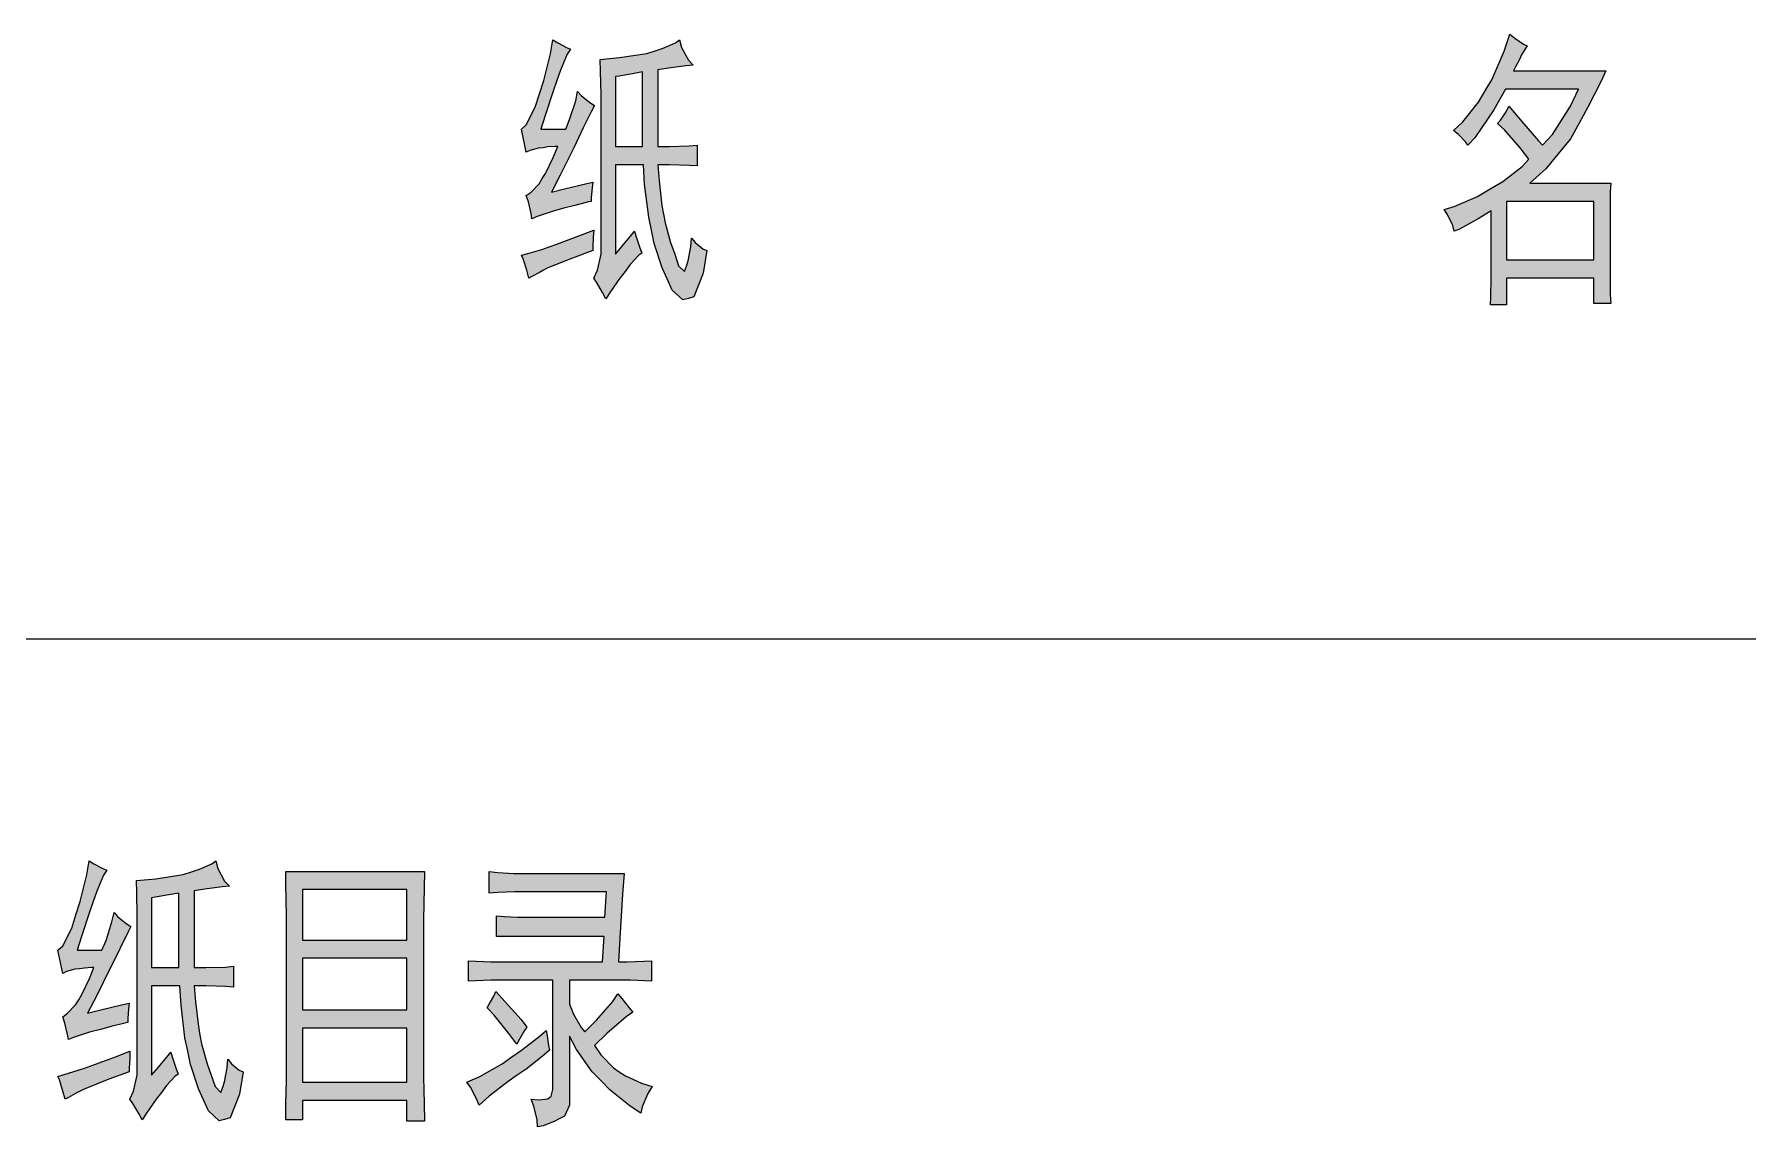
# Model space of a CAD drawing. Header units: millimetres. Extents: x 0 to 207, y 0 to 293.
# Drawn here: x 92.52 to 117.35, y 220.79 to 236.62 of the extents above; entities that cross this region are included whole.
import ezdxf

# ---------------------------------------------------------------- set-up
doc = ezdxf.new("R2010")
doc.units = ezdxf.units.MM

msp = doc.modelspace()

# ---------------------------------------------------------------- hatches: boundary and pattern name
h = msp.add_hatch(color=0)
h.dxf.hatch_style = 2
h.paths.add_polyline_path([(100.294722, 236.406972), (100.245333, 236.332889), (100.146556, 236.103583), (100.097167, 235.951889), (100.04425, 235.796667), (99.927833, 235.443889), (99.864333, 235.246333), (100.224167, 235.246333), (100.280611, 235.387444), (100.368806, 235.659083), (100.397028, 235.793139), (100.449944, 235.733167), (100.573417, 235.634389), (100.640444, 235.592056), (100.594583, 235.500333), (100.478167, 235.263972), (100.411139, 235.119333), (100.340583, 234.974694), (100.143028, 234.579583), (100.016028, 234.332639), (100.206528, 234.382028), (100.509917, 234.456111), (100.619278, 234.480806), (100.608694, 234.396139), (100.594583, 234.255028), (100.594583, 234.198583), (100.555778, 234.191528), (100.358222, 234.142139), (100.199472, 234.099806), (100.04425, 234.057472), (99.811417, 233.983389), (99.733806, 233.948111), (99.723222, 234.025722), (99.684417, 234.191528), (99.652667, 234.28325), (99.723222, 234.332639), (99.839639, 234.456111), (99.8855, 234.530194), (99.931361, 234.604278), (100.04425, 234.837111), (100.10775, 234.995861), (100.072472, 234.995861), (99.966639, 234.988806), (99.899611, 234.978222), (99.829056, 234.971167), (99.705583, 234.935889), (99.652667, 234.911194), (99.585639, 235.246333), (99.652667, 235.309833), (99.783194, 235.567361), (99.846694, 235.757861), (99.906667, 235.951889), (100.001917, 236.339944), (100.037194, 236.541028), (100.10775, 236.498694), (100.23475, 236.431667)])
h = msp.add_hatch(color=0)
h.paths.add_polyline_path([(101.328361, 233.450694), (101.2825, 233.418944), (101.159028, 233.284889), (101.084944, 233.186111), (101.007333, 233.087333), (100.86975, 232.88625), (100.80625, 232.787472), (100.756861, 232.879194), (100.672194, 233.027361), (100.629861, 233.087333), (100.682778, 233.20375), (100.735694, 233.436583), (100.735694, 233.549472), (100.735694, 235.592056), (100.735694, 235.750806), (100.728639, 236.082417), (100.721583, 236.258806), (101.003806, 236.2835), (101.398917, 236.343472), (101.518861, 236.382278), (101.638806, 236.421083), (101.815194, 236.498694), (101.875167, 236.541028), (101.903389, 236.431667), (102.002167, 236.248222), (102.072722, 236.174139), (101.966889, 236.167083), (101.712889, 236.131806), (101.561194, 236.107111), (101.561194, 234.995861), (101.727, 234.995861), (102.01275, 235.002917), (102.129167, 235.0135), (102.129167, 234.713639), (102.01275, 234.720694), (101.727, 234.731278), (101.561194, 234.731278), (101.578833, 234.498444), (101.617639, 234.142139), (101.642333, 234.015139), (101.6635, 233.891667), (101.744639, 233.602389), (101.804611, 233.433056), (101.861056, 233.26725), (101.945722, 233.182583), (101.973944, 233.260194), (101.998639, 233.337806), (102.037444, 233.542417), (102.048028, 233.665889), (102.100944, 233.602389), (102.210306, 233.510667), (102.270278, 233.485972), (102.217361, 233.161417), (102.083306, 232.815694), (102.002167, 232.794528), (101.921028, 232.773361), (101.765806, 232.914472), (101.69525, 233.07675), (101.621167, 233.239028), (101.508278, 233.591806), (101.465944, 233.782306), (101.427139, 233.972806), (101.367167, 234.449056), (101.349528, 234.731278), (100.943833, 234.731278), (100.943833, 233.433056), (101.042611, 233.549472), (101.183722, 233.718806), (101.222528, 233.768194), (101.240167, 233.701167), (101.293083, 233.542417)])
h.paths.add_polyline_path([(100.943833, 234.995861), (101.338944, 234.995861), (101.338944, 236.075361), (101.194306, 236.050667), (100.99675, 236.015389), (100.943833, 236.008333)])
h = msp.add_hatch(color=0)
h.paths.add_polyline_path([(114.158889, 236.456361), (114.130667, 236.414028), (114.081278, 236.332889), (114.060111, 236.290556), (114.038944, 236.248222), (113.989556, 236.149444), (113.961333, 236.093), (115.298361, 236.093), (115.227806, 235.941306), (115.033778, 235.563833), (114.910306, 235.334528), (114.783306, 235.10875), (114.427, 234.671306), (114.194167, 234.463167), (115.368917, 234.463167), (115.361861, 234.339694), (115.358333, 234.082167), (115.358333, 233.948111), (115.358333, 233.26725), (115.358333, 233.126139), (115.361861, 232.8545), (115.368917, 232.720444), (115.1255, 232.720444), (115.1255, 233.087333), (113.859028, 233.087333), (113.859028, 232.702806), (113.626194, 232.702806), (113.629722, 232.819222), (113.636778, 233.087333), (113.636778, 233.2355), (113.636778, 234.064528), (113.446278, 233.948111), (113.178167, 233.799944), (113.100556, 233.768194), (113.079389, 233.849333), (113.001778, 234.008083), (112.952389, 234.082167), (113.100556, 234.1245), (113.435694, 234.272667), (113.619139, 234.382028), (113.802583, 234.487861), (114.084806, 234.706583), (114.183583, 234.812417), (114.056583, 234.978222), (113.827278, 235.23575), (113.7285, 235.327472), (113.770833, 235.376861), (113.851972, 235.500333), (113.890778, 235.577944), (114.07775, 235.359222), (114.321167, 235.077), (114.381139, 235.0135), (114.525778, 235.168722), (114.786833, 235.577944), (114.90325, 235.824889), (113.844917, 235.824889), (113.672056, 235.528556), (113.396889, 235.119333), (113.298111, 235.0135), (113.262833, 235.062889), (113.160528, 235.168722), (113.089972, 235.228694), (113.224028, 235.352167), (113.453333, 235.637917), (113.548583, 235.800194), (113.643833, 235.962472), (113.82375, 236.375222), (113.904889, 236.622167), (113.978972, 236.565722), (114.105972, 236.481056)])
h.paths.add_polyline_path([(115.1255, 233.351917), (115.1255, 234.198583), (113.859028, 234.198583), (113.859028, 233.351917)])
h = msp.add_hatch(color=0)
h.dxf.hatch_style = 2
h.paths.add_polyline_path([(99.585639, 233.418944), (99.677361, 233.443639), (99.878444, 233.503611), (99.984278, 233.542417), (100.093639, 233.581222), (100.414667, 233.701167), (100.629861, 233.782306), (100.622806, 233.683528), (100.619278, 233.535361), (100.619278, 233.485972), (100.322944, 233.376611), (99.966639, 233.2355), (99.903139, 233.20375), (99.843167, 233.168472), (99.733806, 233.112028), (99.687944, 233.087333), (99.659722, 233.20375), (99.606806, 233.369556)])
h = msp.add_hatch(color=0)
h.dxf.hatch_style = 2
h.paths.add_polyline_path([(93.574306, 224.507778), (93.528444, 224.433694), (93.429667, 224.204389), (93.37675, 224.052694), (93.323833, 223.897472), (93.207417, 223.544694), (93.143917, 223.347139), (93.50375, 223.347139), (93.563722, 223.48825), (93.648389, 223.759889), (93.680139, 223.893944), (93.729528, 223.833972), (93.853, 223.735194), (93.923556, 223.692861), (93.877694, 223.604667), (93.761278, 223.368306), (93.690722, 223.220139), (93.620167, 223.0755), (93.422611, 222.680389), (93.295611, 222.433444), (93.486111, 222.482833), (93.7895, 222.556917), (93.898861, 222.581611), (93.888278, 222.500472), (93.877694, 222.359361), (93.877694, 222.299389), (93.835361, 222.292333), (93.637806, 222.242944), (93.482583, 222.200611), (93.323833, 222.158278), (93.091, 222.084194), (93.016917, 222.052444), (93.002806, 222.126528), (92.964, 222.292333), (92.935778, 222.384056), (93.002806, 222.433444), (93.119222, 222.556917), (93.168611, 222.631), (93.214472, 222.705083), (93.323833, 222.937917), (93.387333, 223.096667), (93.352056, 223.096667), (93.24975, 223.089611), (93.179194, 223.079028), (93.108639, 223.071972), (92.988694, 223.040222), (92.935778, 223.012), (92.865222, 223.347139), (92.935778, 223.410639), (93.066306, 223.668167), (93.126278, 223.862194), (93.18625, 224.052694), (93.285028, 224.44075), (93.316778, 224.641833), (93.387333, 224.5995), (93.514333, 224.532472)])
h = msp.add_hatch(color=0)
h.paths.add_polyline_path([(94.607944, 221.5515), (94.562083, 221.51975), (94.438611, 221.385694), (94.364528, 221.286917), (94.290444, 221.188139), (94.149333, 220.987056), (94.085833, 220.888278), (94.039972, 220.98), (93.951778, 221.128167), (93.909444, 221.188139), (93.962361, 221.304556), (94.015278, 221.537389), (94.015278, 221.653806), (94.015278, 223.692861), (94.015278, 223.851611), (94.008222, 224.183222), (94.004694, 224.359611), (94.283389, 224.384306), (94.682028, 224.444278), (94.801972, 224.483083), (94.918389, 224.521889), (95.098306, 224.5995), (95.15475, 224.641833), (95.182972, 224.532472), (95.28175, 224.349028), (95.352306, 224.274944), (95.246472, 224.267889), (94.992472, 224.232611), (94.840778, 224.207917), (94.840778, 223.096667), (95.010111, 223.096667), (95.295861, 223.103722), (95.40875, 223.114306), (95.40875, 222.814444), (95.295861, 222.8215), (95.010111, 222.832083), (94.840778, 222.832083), (94.858417, 222.59925), (94.90075, 222.242944), (94.921917, 222.115944), (94.946611, 221.992472), (95.02775, 221.703194), (95.084194, 221.537389), (95.144167, 221.371583), (95.228833, 221.283389), (95.253528, 221.361), (95.278222, 221.442139), (95.317028, 221.643222), (95.327611, 221.766694), (95.380528, 221.703194), (95.493417, 221.611472), (95.549861, 221.586778), (95.496944, 221.262222), (95.362889, 220.9165), (95.28175, 220.895333), (95.200611, 220.874167), (95.048917, 221.018806), (94.974833, 221.177556), (94.90075, 221.339833), (94.787861, 221.692611), (94.749056, 221.883111), (94.706722, 222.077139), (94.650278, 222.549861), (94.632639, 222.832083), (94.223417, 222.832083), (94.223417, 221.537389), (94.322194, 221.653806), (94.463306, 221.819611), (94.502111, 221.869), (94.51975, 221.801972), (94.572667, 221.643222)])
h.paths.add_polyline_path([(94.223417, 223.096667), (94.618528, 223.096667), (94.618528, 224.176167), (94.473889, 224.151472), (94.276333, 224.116194), (94.223417, 224.109139)])
h = msp.add_hatch(color=0)
h.paths.add_polyline_path([(98.178056, 224.490139), (98.171, 224.25025), (98.163944, 223.795167), (98.163944, 223.579972), (98.163944, 221.636167), (98.163944, 221.512694), (98.171, 221.128167), (98.178056, 220.870639), (97.920528, 220.870639), (97.920528, 221.1705), (96.410639, 221.1705), (96.410639, 220.888278), (96.167222, 220.888278), (96.17075, 221.114056), (96.177806, 221.470361), (96.177806, 221.600889), (96.177806, 223.579972), (96.177806, 223.851611), (96.17075, 224.310222), (96.167222, 224.490139)])
h.paths.add_polyline_path([(97.920528, 221.435083), (97.920528, 222.21825), (96.410639, 222.21825), (96.410639, 221.435083)])
h.paths.add_polyline_path([(97.920528, 222.482833), (97.920528, 223.230722), (96.410639, 223.230722), (96.410639, 222.482833)])
h.paths.add_polyline_path([(97.920528, 223.495306), (97.920528, 224.225556), (96.410639, 224.225556), (96.410639, 223.495306)])
h = msp.add_hatch(color=0)
h.dxf.hatch_style = 2
h.paths.add_polyline_path([(99.222278, 223.544694), (99.222278, 223.844556), (99.331639, 223.833972), (99.525667, 223.826917), (99.606806, 223.826917), (100.792139, 223.826917), (100.816833, 224.193806), (99.596222, 224.193806), (99.479806, 224.193806), (99.239917, 224.183222), (99.116444, 224.176167), (99.116444, 224.490139), (99.239917, 224.476028), (99.47275, 224.458389), (99.582111, 224.458389), (101.070833, 224.458389), (101.046139, 224.158528), (101.007333, 223.52), (100.989694, 223.181333), (101.116694, 223.181333), (101.356583, 223.188389), (101.465944, 223.195444), (101.465944, 222.899111), (101.367167, 222.906167), (101.162556, 222.913222), (101.06025, 222.913222), (100.280611, 222.913222), (100.280611, 222.563972), (100.337056, 222.422861), (100.449944, 222.225306), (100.502861, 222.165333), (100.668667, 222.334667), (100.908556, 222.606306), (100.979111, 222.715667), (101.035556, 222.648639), (101.144917, 222.514583), (101.197833, 222.447556), (101.099056, 222.384056), (100.820361, 222.140639), (100.640444, 221.967778), (100.732167, 221.833722), (100.915611, 221.643222), (101.000278, 221.586778), (101.088472, 221.526806), (101.324833, 221.420972), (101.476528, 221.371583), (101.413028, 221.269278), (101.331889, 221.078778), (101.31425, 220.987056), (101.159028, 221.089361), (100.86975, 221.318667), (100.739222, 221.452722), (100.608694, 221.586778), (100.379389, 221.907806), (100.280611, 222.101833), (100.280611, 221.219889), (100.280611, 221.103472), (100.206528, 220.944722), (100.128917, 220.905917), (100.054833, 220.863583), (99.896083, 220.803611), (99.814944, 220.7895), (99.811417, 220.888278), (99.762028, 221.089361), (99.723222, 221.188139), (99.832583, 221.177556), (99.966639, 221.191667), (99.991333, 221.212833), (100.0125, 221.234), (100.037194, 221.32925), (100.037194, 221.403333), (100.037194, 222.913222), (99.246972, 222.913222), (99.141139, 222.913222), (98.925944, 222.906167), (98.816583, 222.899111), (98.816583, 223.195444), (98.925944, 223.188389), (99.141139, 223.181333), (99.246972, 223.181333), (100.756861, 223.181333), (100.781556, 223.544694)])
h = msp.add_hatch(color=0)
h.dxf.hatch_style = 2
h.paths.add_polyline_path([(99.211694, 222.747417), (99.349278, 222.59925), (99.578583, 222.341722), (99.66325, 222.232361), (99.627972, 222.182972), (99.553889, 222.0595), (99.515083, 221.985417), (99.402194, 222.140639), (99.187, 222.40875), (99.084694, 222.514583), (99.116444, 222.563972), (99.183472, 222.680389)])
h = msp.add_hatch(color=0)
h.dxf.hatch_style = 2
h.paths.add_polyline_path([(99.991333, 221.90075), (99.8855, 221.809028), (99.649139, 221.625583), (99.518611, 221.537389), (99.388083, 221.445667), (99.112917, 221.230472), (98.968278, 221.103472), (98.933, 221.195194), (98.844806, 221.361), (98.791889, 221.435083), (98.978861, 221.51975), (99.303417, 221.703194), (99.444528, 221.801972), (99.582111, 221.90075), (99.832583, 222.09125), (99.941944, 222.182972), (99.956056, 222.108889), (99.977222, 221.967778)])
h = msp.add_hatch(color=0)
h.dxf.hatch_style = 2
h.paths.add_polyline_path([(92.865222, 221.51975), (92.956944, 221.544444), (93.158028, 221.607944), (93.267389, 221.643222), (93.373222, 221.682028), (93.697778, 221.801972), (93.909444, 221.883111), (93.905917, 221.784333), (93.898861, 221.636167), (93.898861, 221.586778), (93.602528, 221.477417), (93.246222, 221.336306), (93.18625, 221.304556), (93.12275, 221.269278), (93.016917, 221.212833), (92.971056, 221.188139), (92.939306, 221.304556), (92.889917, 221.470361)])

# ---------------------------------------------------------------- linework, layer by layer
at = {"color": 0, "lineweight": 0}
for points in [[(100.294722, 236.406972), (100.245333, 236.332889), (100.146556, 236.103583), (100.097167, 235.951889), (100.04425, 235.796667), (99.927833, 235.443889), (99.864333, 235.246333), (100.224167, 235.246333), (100.280611, 235.387444), (100.368806, 235.659083), (100.397028, 235.793139), (100.449944, 235.733167), (100.573417, 235.634389), (100.640444, 235.592056), (100.594583, 235.500333), (100.478167, 235.263972), (100.411139, 235.119333), (100.340583, 234.974694), (100.143028, 234.579583), (100.016028, 234.332639), (100.206528, 234.382028), (100.509917, 234.456111), (100.619278, 234.480806), (100.608694, 234.396139), (100.594583, 234.255028), (100.594583, 234.198583), (100.555778, 234.191528), (100.358222, 234.142139), (100.199472, 234.099806), (100.04425, 234.057472), (99.811417, 233.983389), (99.733806, 233.948111), (99.723222, 234.025722), (99.684417, 234.191528), (99.652667, 234.28325), (99.723222, 234.332639), (99.839639, 234.456111), (99.8855, 234.530194), (99.931361, 234.604278), (100.04425, 234.837111), (100.10775, 234.995861), (100.072472, 234.995861), (99.966639, 234.988806), (99.899611, 234.978222), (99.829056, 234.971167), (99.705583, 234.935889), (99.652667, 234.911194), (99.585639, 235.246333), (99.652667, 235.309833), (99.783194, 235.567361), (99.846694, 235.757861), (99.906667, 235.951889), (100.001917, 236.339944), (100.037194, 236.541028), (100.10775, 236.498694), (100.23475, 236.431667)], [(101.328361, 233.450694), (101.2825, 233.418944), (101.159028, 233.284889), (101.084944, 233.186111), (101.007333, 233.087333), (100.86975, 232.88625), (100.80625, 232.787472), (100.756861, 232.879194), (100.672194, 233.027361), (100.629861, 233.087333), (100.682778, 233.20375), (100.735694, 233.436583), (100.735694, 233.549472), (100.735694, 235.592056), (100.735694, 235.750806), (100.728639, 236.082417), (100.721583, 236.258806), (101.003806, 236.2835), (101.398917, 236.343472), (101.518861, 236.382278), (101.638806, 236.421083), (101.815194, 236.498694), (101.875167, 236.541028), (101.903389, 236.431667), (102.002167, 236.248222), (102.072722, 236.174139), (101.966889, 236.167083), (101.712889, 236.131806), (101.561194, 236.107111), (101.561194, 234.995861), (101.727, 234.995861), (102.01275, 235.002917), (102.129167, 235.0135), (102.129167, 234.713639), (102.01275, 234.720694), (101.727, 234.731278), (101.561194, 234.731278), (101.578833, 234.498444), (101.617639, 234.142139), (101.642333, 234.015139), (101.6635, 233.891667), (101.744639, 233.602389), (101.804611, 233.433056), (101.861056, 233.26725), (101.945722, 233.182583), (101.973944, 233.260194), (101.998639, 233.337806), (102.037444, 233.542417), (102.048028, 233.665889), (102.100944, 233.602389), (102.210306, 233.510667), (102.270278, 233.485972), (102.217361, 233.161417), (102.083306, 232.815694), (102.002167, 232.794528), (101.921028, 232.773361), (101.765806, 232.914472), (101.69525, 233.07675), (101.621167, 233.239028), (101.508278, 233.591806), (101.465944, 233.782306), (101.427139, 233.972806), (101.367167, 234.449056), (101.349528, 234.731278), (100.943833, 234.731278), (100.943833, 233.433056), (101.042611, 233.549472), (101.183722, 233.718806), (101.222528, 233.768194), (101.240167, 233.701167), (101.293083, 233.542417)], [(114.158889, 236.456361), (114.130667, 236.414028), (114.081278, 236.332889), (114.060111, 236.290556), (114.038944, 236.248222), (113.989556, 236.149444), (113.961333, 236.093), (115.298361, 236.093), (115.227806, 235.941306), (115.033778, 235.563833), (114.910306, 235.334528), (114.783306, 235.10875), (114.427, 234.671306), (114.194167, 234.463167), (115.368917, 234.463167), (115.361861, 234.339694), (115.358333, 234.082167), (115.358333, 233.948111), (115.358333, 233.26725), (115.358333, 233.126139), (115.361861, 232.8545), (115.368917, 232.720444), (115.1255, 232.720444), (115.1255, 233.087333), (113.859028, 233.087333), (113.859028, 232.702806), (113.626194, 232.702806), (113.629722, 232.819222), (113.636778, 233.087333), (113.636778, 233.2355), (113.636778, 234.064528), (113.446278, 233.948111), (113.178167, 233.799944), (113.100556, 233.768194), (113.079389, 233.849333), (113.001778, 234.008083), (112.952389, 234.082167), (113.100556, 234.1245), (113.435694, 234.272667), (113.619139, 234.382028), (113.802583, 234.487861), (114.084806, 234.706583), (114.183583, 234.812417), (114.056583, 234.978222), (113.827278, 235.23575), (113.7285, 235.327472), (113.770833, 235.376861), (113.851972, 235.500333), (113.890778, 235.577944), (114.07775, 235.359222), (114.321167, 235.077), (114.381139, 235.0135), (114.525778, 235.168722), (114.786833, 235.577944), (114.90325, 235.824889), (113.844917, 235.824889), (113.672056, 235.528556), (113.396889, 235.119333), (113.298111, 235.0135), (113.262833, 235.062889), (113.160528, 235.168722), (113.089972, 235.228694), (113.224028, 235.352167), (113.453333, 235.637917), (113.548583, 235.800194), (113.643833, 235.962472), (113.82375, 236.375222), (113.904889, 236.622167), (113.978972, 236.565722), (114.105972, 236.481056)], [(100.943833, 234.995861), (101.338944, 234.995861), (101.338944, 236.075361), (101.194306, 236.050667), (100.99675, 236.015389), (100.943833, 236.008333)], [(115.1255, 233.351917), (115.1255, 234.198583), (113.859028, 234.198583), (113.859028, 233.351917)], [(99.585639, 233.418944), (99.677361, 233.443639), (99.878444, 233.503611), (99.984278, 233.542417), (100.093639, 233.581222), (100.414667, 233.701167), (100.629861, 233.782306), (100.622806, 233.683528), (100.619278, 233.535361), (100.619278, 233.485972), (100.322944, 233.376611), (99.966639, 233.2355), (99.903139, 233.20375), (99.843167, 233.168472), (99.733806, 233.112028), (99.687944, 233.087333), (99.659722, 233.20375), (99.606806, 233.369556)], [(93.574306, 224.507778), (93.528444, 224.433694), (93.429667, 224.204389), (93.37675, 224.052694), (93.323833, 223.897472), (93.207417, 223.544694), (93.143917, 223.347139), (93.50375, 223.347139), (93.563722, 223.48825), (93.648389, 223.759889), (93.680139, 223.893944), (93.729528, 223.833972), (93.853, 223.735194), (93.923556, 223.692861), (93.877694, 223.604667), (93.761278, 223.368306), (93.690722, 223.220139), (93.620167, 223.0755), (93.422611, 222.680389), (93.295611, 222.433444), (93.486111, 222.482833), (93.7895, 222.556917), (93.898861, 222.581611), (93.888278, 222.500472), (93.877694, 222.359361), (93.877694, 222.299389), (93.835361, 222.292333), (93.637806, 222.242944), (93.482583, 222.200611), (93.323833, 222.158278), (93.091, 222.084194), (93.016917, 222.052444), (93.002806, 222.126528), (92.964, 222.292333), (92.935778, 222.384056), (93.002806, 222.433444), (93.119222, 222.556917), (93.168611, 222.631), (93.214472, 222.705083), (93.323833, 222.937917), (93.387333, 223.096667), (93.352056, 223.096667), (93.24975, 223.089611), (93.179194, 223.079028), (93.108639, 223.071972), (92.988694, 223.040222), (92.935778, 223.012), (92.865222, 223.347139), (92.935778, 223.410639), (93.066306, 223.668167), (93.126278, 223.862194), (93.18625, 224.052694), (93.285028, 224.44075), (93.316778, 224.641833), (93.387333, 224.5995), (93.514333, 224.532472)], [(94.607944, 221.5515), (94.562083, 221.51975), (94.438611, 221.385694), (94.364528, 221.286917), (94.290444, 221.188139), (94.149333, 220.987056), (94.085833, 220.888278), (94.039972, 220.98), (93.951778, 221.128167), (93.909444, 221.188139), (93.962361, 221.304556), (94.015278, 221.537389), (94.015278, 221.653806), (94.015278, 223.692861), (94.015278, 223.851611), (94.008222, 224.183222), (94.004694, 224.359611), (94.283389, 224.384306), (94.682028, 224.444278), (94.801972, 224.483083), (94.918389, 224.521889), (95.098306, 224.5995), (95.15475, 224.641833), (95.182972, 224.532472), (95.28175, 224.349028), (95.352306, 224.274944), (95.246472, 224.267889), (94.992472, 224.232611), (94.840778, 224.207917), (94.840778, 223.096667), (95.010111, 223.096667), (95.295861, 223.103722), (95.40875, 223.114306), (95.40875, 222.814444), (95.295861, 222.8215), (95.010111, 222.832083), (94.840778, 222.832083), (94.858417, 222.59925), (94.90075, 222.242944), (94.921917, 222.115944), (94.946611, 221.992472), (95.02775, 221.703194), (95.084194, 221.537389), (95.144167, 221.371583), (95.228833, 221.283389), (95.253528, 221.361), (95.278222, 221.442139), (95.317028, 221.643222), (95.327611, 221.766694), (95.380528, 221.703194), (95.493417, 221.611472), (95.549861, 221.586778), (95.496944, 221.262222), (95.362889, 220.9165), (95.28175, 220.895333), (95.200611, 220.874167), (95.048917, 221.018806), (94.974833, 221.177556), (94.90075, 221.339833), (94.787861, 221.692611), (94.749056, 221.883111), (94.706722, 222.077139), (94.650278, 222.549861), (94.632639, 222.832083), (94.223417, 222.832083), (94.223417, 221.537389), (94.322194, 221.653806), (94.463306, 221.819611), (94.502111, 221.869), (94.51975, 221.801972), (94.572667, 221.643222)], [(98.178056, 224.490139), (98.171, 224.25025), (98.163944, 223.795167), (98.163944, 223.579972), (98.163944, 221.636167), (98.163944, 221.512694), (98.171, 221.128167), (98.178056, 220.870639), (97.920528, 220.870639), (97.920528, 221.1705), (96.410639, 221.1705), (96.410639, 220.888278), (96.167222, 220.888278), (96.17075, 221.114056), (96.177806, 221.470361), (96.177806, 221.600889), (96.177806, 223.579972), (96.177806, 223.851611), (96.17075, 224.310222), (96.167222, 224.490139)], [(99.222278, 223.544694), (99.222278, 223.844556), (99.331639, 223.833972), (99.525667, 223.826917), (99.606806, 223.826917), (100.792139, 223.826917), (100.816833, 224.193806), (99.596222, 224.193806), (99.479806, 224.193806), (99.239917, 224.183222), (99.116444, 224.176167), (99.116444, 224.490139), (99.239917, 224.476028), (99.47275, 224.458389), (99.582111, 224.458389), (101.070833, 224.458389), (101.046139, 224.158528), (101.007333, 223.52), (100.989694, 223.181333), (101.116694, 223.181333), (101.356583, 223.188389), (101.465944, 223.195444), (101.465944, 222.899111), (101.367167, 222.906167), (101.162556, 222.913222), (101.06025, 222.913222), (100.280611, 222.913222), (100.280611, 222.563972), (100.337056, 222.422861), (100.449944, 222.225306), (100.502861, 222.165333), (100.668667, 222.334667), (100.908556, 222.606306), (100.979111, 222.715667), (101.035556, 222.648639), (101.144917, 222.514583), (101.197833, 222.447556), (101.099056, 222.384056), (100.820361, 222.140639), (100.640444, 221.967778), (100.732167, 221.833722), (100.915611, 221.643222), (101.000278, 221.586778), (101.088472, 221.526806), (101.324833, 221.420972), (101.476528, 221.371583), (101.413028, 221.269278), (101.331889, 221.078778), (101.31425, 220.987056), (101.159028, 221.089361), (100.86975, 221.318667), (100.739222, 221.452722), (100.608694, 221.586778), (100.379389, 221.907806), (100.280611, 222.101833), (100.280611, 221.219889), (100.280611, 221.103472), (100.206528, 220.944722), (100.128917, 220.905917), (100.054833, 220.863583), (99.896083, 220.803611), (99.814944, 220.7895), (99.811417, 220.888278), (99.762028, 221.089361), (99.723222, 221.188139), (99.832583, 221.177556), (99.966639, 221.191667), (99.991333, 221.212833), (100.0125, 221.234), (100.037194, 221.32925), (100.037194, 221.403333), (100.037194, 222.913222), (99.246972, 222.913222), (99.141139, 222.913222), (98.925944, 222.906167), (98.816583, 222.899111), (98.816583, 223.195444), (98.925944, 223.188389), (99.141139, 223.181333), (99.246972, 223.181333), (100.756861, 223.181333), (100.781556, 223.544694)], [(97.920528, 223.495306), (97.920528, 224.225556), (96.410639, 224.225556), (96.410639, 223.495306)], [(94.223417, 223.096667), (94.618528, 223.096667), (94.618528, 224.176167), (94.473889, 224.151472), (94.276333, 224.116194), (94.223417, 224.109139)], [(97.920528, 222.482833), (97.920528, 223.230722), (96.410639, 223.230722), (96.410639, 222.482833)], [(99.211694, 222.747417), (99.349278, 222.59925), (99.578583, 222.341722), (99.66325, 222.232361), (99.627972, 222.182972), (99.553889, 222.0595), (99.515083, 221.985417), (99.402194, 222.140639), (99.187, 222.40875), (99.084694, 222.514583), (99.116444, 222.563972), (99.183472, 222.680389)], [(97.920528, 221.435083), (97.920528, 222.21825), (96.410639, 222.21825), (96.410639, 221.435083)], [(99.991333, 221.90075), (99.8855, 221.809028), (99.649139, 221.625583), (99.518611, 221.537389), (99.388083, 221.445667), (99.112917, 221.230472), (98.968278, 221.103472), (98.933, 221.195194), (98.844806, 221.361), (98.791889, 221.435083), (98.978861, 221.51975), (99.303417, 221.703194), (99.444528, 221.801972), (99.582111, 221.90075), (99.832583, 222.09125), (99.941944, 222.182972), (99.956056, 222.108889), (99.977222, 221.967778)], [(92.865222, 221.51975), (92.956944, 221.544444), (93.158028, 221.607944), (93.267389, 221.643222), (93.373222, 221.682028), (93.697778, 221.801972), (93.909444, 221.883111), (93.905917, 221.784333), (93.898861, 221.636167), (93.898861, 221.586778), (93.602528, 221.477417), (93.246222, 221.336306), (93.18625, 221.304556), (93.12275, 221.269278), (93.016917, 221.212833), (92.971056, 221.188139), (92.939306, 221.304556), (92.889917, 221.470361)]]:
    msp.add_lwpolyline(points, close=True, dxfattribs=at)
msp.add_lwpolyline([(25.124833, 227.859167), (201.9935, 227.859167)], dxfattribs=at)

doc.saveas('drawing.dxf')
